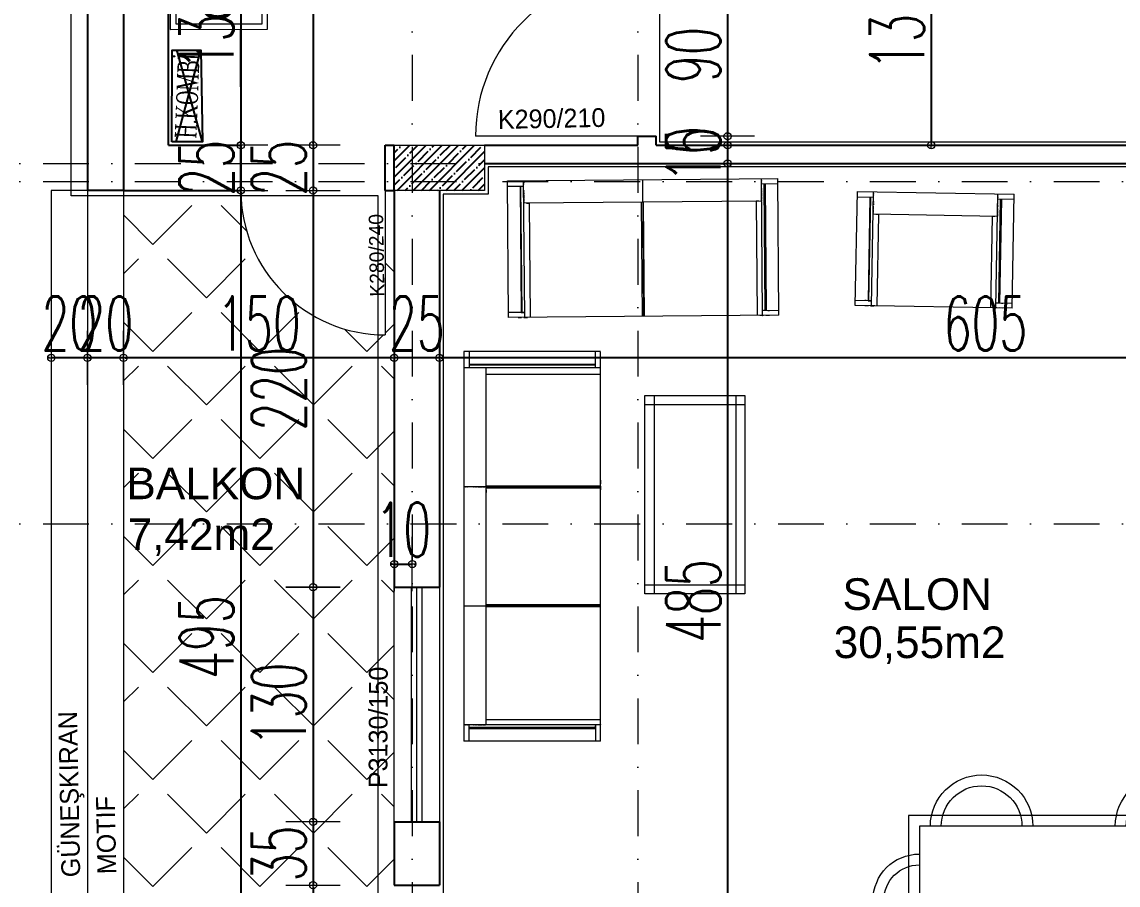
# Model space of a CAD drawing. Header units: millimetres. Extents: x -16104 to 67872, y -88009 to 12107.
# Drawn here: x 17991 to 18598, y -6460 to -5982 of the extents above; entities that cross this region are included whole.
import ezdxf

# ---------------------------------------------------------------- set-up
doc = ezdxf.new("R2010")
doc.units = ezdxf.units.MM
doc.linetypes.add('DASHDOTX2', pattern=[50.8, 25.4, -12.7, 0, -12.7])
doc.layers.get('0').update_dxf_attribs({"color": 241})
for name, color, linetype, lineweight in [('akslar', 144, 'Continuous', 20), ('bacas', 11, 'Continuous', 5), ('balkon', 6, 'Continuous', 5), ('duvar', 123, 'Continuous', 25), ('emsal&kolon', 1, 'Continuous', 5), ('kapı', 3, 'Continuous', 5), ('OLCU', 54, 'Continuous', 13), ('PASEMCON', 2, 'Continuous', 9), ('pencere', 5, 'Continuous', 5), ('POZ', 36, 'Continuous', 18), ('SıVA', 40, 'Continuous', 9), ('tefriş', 30, 'Continuous', 5), ('ÖLÇÜ', 252, 'Continuous', 20)]:
    doc.layers.add(name, color=color, linetype=linetype, lineweight=lineweight)
doc.styles.add('DIM', font='Txttw.shx', dxfattribs={"width": 0.6})
doc.styles.add('DIN', font='times.ttf', dxfattribs={"width": 0.6})
doc.styles.add('M2', font='stylu.ttf', dxfattribs={"height": 10})
doc.dimstyles.new('50', dxfattribs={"dimscale": 0, "dimtxt": 30, "dimasz": 1, "dimexe": 0, "dimexo": 2, "dimgap": 4, "dimtad": 1, "dimdec": 0, "dimzin": 0, "dimdsep": 46, "dimtxsty": 'DIM', "dimblk1": 'DOT', "dimblk2": 'DOT', "dimsah": 1, "dimcen": 1.5, "dimdle": 3, "dimse1": 1, "dimse2": 1, "dimclrd": 256, "dimclre": 9, "dimclrt": 256, "dimadec": 0, "dimazin": 0, "dimtfac": 0.24, "dimtdec": 0, "dimtix": 1, "dimtmove": 2, "dimatfit": 3, "dimldrblk": 'DOT', "dimfxl": 0, "dimtolj": 1, "dimtzin": 15, "dimarcsym": 0})

# ---------------------------------------------------------------- blocks, each defined once
blk = doc.blocks.new('sec')
at = {"layer": 'bacas'}
for p, q in [((9731.12, -593.55), (9731.12, -669.3)), ((9731.12, -593.55), (9946.75, -593.55)), ((9731.12, -593.55), (9731.12, -669.3)), ((9736.37, -593.55), (9738.37, -593.55)), ((9736.37, -593.55), (9738.37, -593.55)), ((9739.62, -593.55), (9741.62, -593.55)), ((9739.62, -593.55), (9741.62, -593.55)), ((9740.12, -593.55), (9740.12, -669.3)), ((9740.37, -593.55), (9740.12, -593.55)), ((9740.12, -593.55), (9740.12, -669.3)), ((9740.37, -593.55), (9740.12, -593.55)), ((9743.12, -656.8), (9743.12, -593.55)), ((9743.12, -656.8), (9743.12, -593.55)), ((9797, -593.55), (9946.75, -593.55)), ((9805.56, -593.55), (9805.56, -656.8)), ((9805.56, -593.55), (9805.56, -656.8)), ((9806.12, -669.3), (9806.12, -593.55)), ((9806.12, -669.3), (9806.12, -593.55)), ((9806.62, -593.55), (9806.62, -656.8)), ((9806.62, -593.55), (9806.62, -656.8)), ((9872.37, -593.55), (9870.37, -593.55)), ((9872.37, -593.55), (9870.37, -593.55)), ((9871.18, -593.55), (9871.18, -656.8)), ((9871.62, -593.55), (9871.87, -593.55)), ((9871.62, -593.55), (9871.87, -593.55)), ((9871.87, -593.55), (9871.87, -669.3)), ((9872.25, -593.55), (9872.25, -656.8)), ((9875.62, -593.55), (9873.62, -593.55)), ((9875.62, -593.55), (9873.62, -593.55)), ((9934.26, -656.8), (9934.26, -593.55)), ((9937.83, -593.56), (9937.83, -669.31)), ((9946.83, -593.56), (9946.83, -669.31)), ((9946.83, -593.56), (9946.83, -669.31)), ((9740.12, -596.3), (9731.12, -596.3)), ((9740.12, -596.3), (9731.12, -596.3)), ((9737.12, -596.3), (9736.37, -596.3)), ((9737.12, -596.3), (9736.37, -596.3)), ((9738.12, -666.3), (9738.12, -596.3)), ((9738.12, -596.3), (9739.62, -596.3)), ((9738.12, -666.3), (9738.12, -596.3)), ((9738.12, -596.3), (9739.62, -596.3)), ((9738.37, -596.3), (9738.62, -596.3)), ((9738.37, -596.3), (9738.62, -596.3)), ((9738.62, -596.3), (9738.62, -666.3)), ((9738.62, -596.3), (9738.62, -666.3)), ((9937.75, -596.3), (9946.75, -596.3)), ((9937.75, -596.3), (9946.75, -596.3)), ((9939.33, -596.31), (9939.33, -666.31)), ((9939.33, -596.31), (9939.33, -666.31)), ((9939.83, -666.31), (9939.83, -596.31)), ((9939.83, -666.31), (9939.83, -596.31)), ((9740.12, -656.8), (9871.87, -656.8)), ((9740.12, -656.8), (9740.37, -656.8)), ((9740.12, -656.8), (9937.83, -656.8)), ((9740.12, -656.8), (9740.37, -656.8)), ((9740.12, -657.3), (9740.12, -657.05)), ((9740.12, -657.3), (9740.12, -657.05)), ((9740.12, -657.8), (9740.12, -657.55)), ((9740.12, -657.8), (9740.12, -657.55)), ((9740.12, -658.3), (9740.12, -658.05)), ((9740.12, -658.3), (9740.12, -658.05)), ((9740.12, -658.8), (9740.12, -658.55)), ((9740.12, -658.8), (9740.12, -658.55)), ((9740.12, -659.3), (9740.12, -659.05)), ((9740.12, -659.3), (9740.12, -659.05)), ((9740.12, -659.8), (9740.12, -659.55)), ((9740.12, -659.8), (9740.12, -659.55)), ((9740.12, -660.3), (9740.12, -660.05)), ((9740.12, -660.3), (9740.12, -660.05)), ((9740.12, -661.05), (9740.12, -660.55)), ((9740.12, -661.05), (9740.12, -660.55)), ((9740.12, -661.55), (9740.12, -661.3)), ((9740.12, -661.55), (9740.12, -661.3)), ((9741.62, -656.8), (9743.12, -656.8)), ((9741.62, -656.8), (9743.12, -656.8)), ((9870.37, -656.8), (9868.87, -656.8)), ((9870.37, -656.8), (9868.87, -656.8)), ((9871.87, -656.8), (9871.62, -656.8)), ((9871.87, -656.8), (9871.62, -656.8)), ((9871.87, -657.3), (9871.87, -657.05)), ((9871.87, -657.3), (9871.87, -657.05)), ((9871.87, -657.8), (9871.87, -657.55)), ((9871.87, -657.8), (9871.87, -657.55)), ((9871.87, -658.3), (9871.87, -658.05)), ((9871.87, -658.3), (9871.87, -658.05)), ((9871.87, -658.8), (9871.87, -658.55)), ((9871.87, -658.8), (9871.87, -658.55)), ((9871.87, -659.3), (9871.87, -659.05)), ((9871.87, -659.3), (9871.87, -659.05)), ((9871.87, -659.8), (9871.87, -659.55)), ((9871.87, -659.8), (9871.87, -659.55)), ((9871.87, -660.3), (9871.87, -660.05)), ((9871.87, -660.3), (9871.87, -660.05)), ((9871.87, -661.05), (9871.87, -660.55)), ((9871.87, -661.05), (9871.87, -660.55)), ((9871.87, -661.55), (9871.87, -661.3)), ((9871.87, -661.55), (9871.87, -661.3)), ((9731.12, -666.3), (9740.12, -666.3)), ((9731.12, -666.3), (9740.12, -666.3)), ((9740.12, -662.3), (9740.12, -662.05)), ((9740.12, -662.3), (9740.12, -662.05)), ((9740.12, -663.05), (9740.12, -662.8)), ((9740.12, -663.05), (9740.12, -662.8)), ((9740.12, -663.8), (9740.12, -663.55)), ((9740.12, -663.8), (9740.12, -663.55)), ((9740.12, -667.55), (9740.12, -667.3)), ((9740.12, -667.55), (9740.12, -667.3)), ((9871.87, -662.3), (9871.87, -662.05)), ((9871.87, -662.3), (9871.87, -662.05)), ((9871.87, -663.05), (9871.87, -662.8)), ((9871.87, -663.05), (9871.87, -662.8)), ((9871.87, -663.8), (9871.87, -663.55)), ((9871.87, -663.8), (9871.87, -663.55)), ((9871.87, -667.55), (9871.87, -667.3)), ((9871.87, -667.55), (9871.87, -667.3)), ((9946.83, -666.31), (9937.83, -666.31)), ((9946.83, -666.31), (9937.83, -666.31)), ((9946.83, -669.31), (9731.12, -669.3)), ((9740.12, -668.3), (9740.12, -668.05)), ((9740.12, -668.3), (9740.12, -668.05)), ((9946.83, -669.31), (9797.08, -669.31)), ((9871.87, -668.3), (9871.87, -668.05)), ((9871.87, -668.3), (9871.87, -668.05))]:
    blk.add_line(p, q, dxfattribs=at)
blk = doc.blocks.new('NEWBLOCK5')
at = {"layer": 'bacas'}
for p, q in [((1.4704, -0.1965), (0.3729, -0.1965)), ((0.3729, -0.1965), (0.3729, -0.749)), ((0.4229, -0.1965), (0.4229, -0.749)), ((1.4204, -0.1965), (1.4204, -0.749)), ((1.4704, -0.749), (1.4704, -0.1965)), ((0.3729, -0.2465), (1.4704, -0.2465)), ((1.4704, -0.7015), (0.3729, -0.7015)), ((0.3729, -0.749), (1.4704, -0.749))]:
    blk.add_line(p, q, dxfattribs=at)
blk = doc.blocks.new('NEWBLOCK4')
at = {"layer": 'bacas'}
for p, q in [((-0.8505, 0.5894), (-0.8505, 2.0869)), ((-0.093, 2.0869), (-0.8505, 2.0869)), ((-0.8205, 2.0869), (-0.8205, 1.9969)), ((-0.1205, 1.9969), (-0.1205, 2.0869)), ((-0.093, 2.0869), (-0.093, 0.5894)), ((-0.8205, 2.0169), (-0.1205, 2.0169)), ((-0.1205, 2.0119), (-0.8205, 2.0119)), ((-0.1205, 2.0269), (-0.1205, 2.0344)), ((-0.1205, 2.0169), (-0.1205, 2.0019)), ((-0.1205, 2.0144), (-0.1205, 2.0119)), ((-0.093, 2.0344), (-0.093, 2.0144)), ((-0.093, 1.9969), (-0.8505, 1.9969)), ((-0.8405, 1.9969), (-0.838, 1.9969)), ((-0.833, 1.9969), (-0.8305, 1.9969)), ((-0.7955, 1.9969), (-0.793, 1.9969)), ((-0.788, 1.9969), (-0.7855, 1.9969)), ((-0.7805, 1.9969), (-0.778, 1.9969)), ((-0.773, 1.9969), (-0.7705, 1.9969)), ((-0.768, 1.9969), (-0.763, 1.9969)), ((-0.7605, 1.9969), (-0.758, 1.9969)), ((-0.7555, 1.9969), (-0.753, 1.9969)), ((-0.7505, 1.9969), (-0.748, 1.9969)), ((-0.7455, 1.9969), (-0.743, 1.9969)), ((-0.7405, 1.9969), (-0.738, 1.9969)), ((-0.7355, 1.9969), (-0.733, 1.9969)), ((-0.7305, 1.9969), (-0.728, 1.9969)), ((-0.7255, 1.9969), (-0.7255, 0.6794)), ((-0.7255, 1.9969), (-0.7255, 1.9944)), ((-0.7255, 1.9819), (-0.7255, 1.9669)), ((-0.7255, 1.9669), (-0.093, 1.9669)), ((-0.093, 2.0019), (-0.093, 1.9819)), ((-0.093, 1.9944), (-0.093, 1.9969)), ((-0.8505, 1.3369), (-0.093, 1.3369)), ((-0.093, 1.3425), (-0.7255, 1.3425)), ((-0.093, 1.3319), (-0.7255, 1.3319)), ((-0.093, 0.6794), (-0.8505, 0.6794)), ((-0.8405, 0.6794), (-0.838, 0.6794)), ((-0.833, 0.6794), (-0.8305, 0.6794)), ((-0.8205, 0.5894), (-0.8205, 0.6794)), ((-0.7955, 0.6794), (-0.793, 0.6794)), ((-0.788, 0.6794), (-0.7855, 0.6794)), ((-0.7805, 0.6794), (-0.778, 0.6794)), ((-0.773, 0.6794), (-0.7705, 0.6794)), ((-0.768, 0.6794), (-0.763, 0.6794)), ((-0.7605, 0.6794), (-0.758, 0.6794)), ((-0.7555, 0.6794), (-0.753, 0.6794)), ((-0.7505, 0.6794), (-0.748, 0.6794)), ((-0.7455, 0.6794), (-0.743, 0.6794)), ((-0.7405, 0.6794), (-0.738, 0.6794)), ((-0.7355, 0.6794), (-0.733, 0.6794)), ((-0.7305, 0.6794), (-0.728, 0.6794)), ((-0.7255, 0.6944), (-0.7255, 0.7094)), ((-0.7255, 0.7094), (-0.093, 0.7094)), ((-0.7255, 0.6794), (-0.7255, 0.6819)), ((-0.1205, 0.6794), (-0.1205, 0.5894)), ((-0.1205, 0.6594), (-0.1205, 0.6744)), ((-0.093, 0.6744), (-0.093, 0.6944)), ((-0.093, 0.6819), (-0.093, 0.6794)), ((-0.1205, 0.6644), (-0.8205, 0.6644)), ((-0.8205, 0.6594), (-0.1205, 0.6594)), ((-0.1205, 0.6619), (-0.1205, 0.6644)), ((-0.1205, 0.6494), (-0.1205, 0.6419)), ((-0.093, 0.6419), (-0.093, 0.6619)), ((-0.093, 0.5894), (-0.8505, 0.5894))]:
    blk.add_line(p, q, dxfattribs=at)
blk = doc.blocks.new('tekli.')
at = {"layer": 'bacas'}
for p, q in [((43.44, 0), (-43.44, 0)), ((-43.44, 0), (-43.44, -63.16)), ((-38.19, 0), (-36.19, 0)), ((-34.94, 0), (-32.94, 0)), ((-34.19, 0), (-34.44, 0)), ((-34.44, 0), (-34.44, -63.16)), ((-31.44, -50.66), (-31.44, 0)), ((31.44, -50.66), (31.44, 0)), ((34.94, 0), (32.94, 0)), ((34.19, 0), (34.44, 0)), ((34.44, 0), (34.44, -63.16)), ((38.19, 0), (36.19, 0)), ((43.44, 0), (43.44, -63.16)), ((-34.44, -2.75), (-43.44, -2.75)), ((-37.44, -2.75), (-38.19, -2.75)), ((-36.44, -60.16), (-36.44, -2.75)), ((-36.44, -2.75), (-34.94, -2.75)), ((-36.19, -2.75), (-35.94, -2.75)), ((-35.94, -2.75), (-35.94, -60.16)), ((34.44, -2.75), (43.44, -2.75)), ((36.44, -2.75), (34.94, -2.75)), ((35.94, -2.75), (35.94, -60.16)), ((36.19, -2.75), (35.94, -2.75)), ((36.44, -60.16), (36.44, -2.75)), ((37.44, -2.75), (38.19, -2.75)), ((34.44, -50.66), (-34.44, -50.66)), ((-34.44, -50.66), (-34.19, -50.66)), ((-34.44, -51.16), (-34.44, -50.91)), ((-34.44, -51.66), (-34.44, -51.41)), ((-34.44, -52.16), (-34.44, -51.91)), ((-34.44, -52.66), (-34.44, -52.41)), ((-34.44, -53.16), (-34.44, -52.91)), ((-34.44, -53.66), (-34.44, -53.41)), ((-34.44, -54.16), (-34.44, -53.91)), ((-34.44, -54.91), (-34.44, -54.41)), ((-32.94, -50.66), (-31.44, -50.66)), ((32.94, -50.66), (31.44, -50.66)), ((34.44, -50.66), (34.19, -50.66)), ((34.44, -51.16), (34.44, -50.91)), ((34.44, -51.66), (34.44, -51.41)), ((34.44, -52.16), (34.44, -51.91)), ((34.44, -52.66), (34.44, -52.41)), ((34.44, -53.16), (34.44, -52.91)), ((34.44, -53.66), (34.44, -53.41)), ((34.44, -54.16), (34.44, -53.91)), ((34.44, -54.91), (34.44, -54.41)), ((-43.44, -60.16), (-34.44, -60.16)), ((-34.44, -55.41), (-34.44, -55.16)), ((-34.44, -56.16), (-34.44, -55.91)), ((-34.44, -56.91), (-34.44, -56.66)), ((-34.44, -57.66), (-34.44, -57.41)), ((34.44, -55.41), (34.44, -55.16)), ((34.44, -56.16), (34.44, -55.91)), ((34.44, -56.91), (34.44, -56.66)), ((34.44, -57.66), (34.44, -57.41)), ((43.44, -60.16), (34.44, -60.16)), ((-43.44, -63.16), (43.44, -63.16)), ((-34.44, -61.41), (-34.44, -61.16)), ((-34.44, -62.16), (-34.44, -61.91)), ((34.44, -61.41), (34.44, -61.16)), ((34.44, -62.16), (34.44, -61.91))]:
    blk.add_line(p, q, dxfattribs=at)
blk = doc.blocks.new('rb')
at = {"layer": 'tefriş'}
for points in [[(1548.4, 487.07), (1595.5, 487.07), (1595.5, 394.92), (1548.4, 394.92)], [(1551.4, 484.07), (1592.5, 484.07), (1592.5, 397.92), (1551.4, 397.92)]]:
    blk.add_lwpolyline(points, close=True, dxfattribs=at)
for centre, radius, start, end in [((1571.95, 484.07), 12.83, 0, 180), ((1571.95, 484.07), 9.83, 0, 180), ((1551.4, 466.84), 14.18, 90, 270), ((1592.5, 466.49), 13.72, 270, 90), ((1551.4, 466.84), 11.18, 90, 270), ((1592.5, 466.49), 10.72, 270, 90), ((1551.4, 415.62), 14.18, 90, 270), ((1551.4, 415.62), 11.18, 90, 270), ((1592.29, 413.54), 13.72, 270, 90), ((1592.29, 413.54), 10.72, 270, 90), ((1571.95, 397.92), 13.83, 180, 0), ((1571.95, 397.92), 10.83, 180, 0)]:
    blk.add_arc(centre, radius, start, end, dxfattribs=at)
blk = doc.blocks.new('DOT')
for p, q in [((0, 15), (0, -15)), ((-2, 0), (0, 0)), ((2, 0), (0, 0))]:
    blk.add_line(p, q)
blk.add_circle((0, 0), 2)
blk = doc.blocks.new('*D6457')
at = {"layer": 'Defpoints', "color": 0, "transparency": 16777216}
for p in [(18072.26, -5919.72), (18072.26, -6049.87), (18112.26, -6049.87)]:
    blk.add_point(p, dxfattribs=at)
at = {"layer": 'OLCU', "lineweight": -2, "transparency": 16777216}
blk.add_line((18112.26, -5920.72), (18112.26, -6048.87), dxfattribs=at)
for p, rotation in [((18112.26, -5919.72), 90), ((18112.26, -6049.87), 270)]:
    blk.add_blockref('DOT', p, dxfattribs=dict(at, rotation=rotation))
at = {"layer": 'OLCU', "transparency": 16777216, "insert": (18093.26, -5984.8), "char_height": 30, "attachment_point": 5, "rotation": 90, "style": 'DIM'}
blk.add_mtext('\\A1;130', dxfattribs=at)
blk = doc.blocks.new('*D6772')
at = {"layer": 'Defpoints', "color": 0, "transparency": 16777216}
for p in [(18112.26, -6049.87), (18112.26, -6074.87), (18112.26, -6074.87)]:
    blk.add_point(p, dxfattribs=at)
at = {"layer": 'OLCU', "lineweight": -2, "transparency": 16777216}
for p, q in [((18112.26, -6048.87), (18112.26, -6047.87)), ((18112.26, -6049.87), (18112.26, -6074.87)), ((18112.26, -6075.87), (18112.26, -6076.87))]:
    blk.add_line(p, q, dxfattribs=at)
for p, rotation in [((18112.26, -6049.87), 270), ((18112.26, -6074.87), 90)]:
    blk.add_blockref('DOT', p, dxfattribs=dict(at, rotation=rotation))
at = {"layer": 'OLCU', "transparency": 16777216, "insert": (18093.26, -6062.37), "char_height": 30, "attachment_point": 5, "rotation": 90, "style": 'DIM'}
blk.add_mtext('\\A1;25', dxfattribs=at)
blk = doc.blocks.new('*D6458')
at = {"layer": 'Defpoints', "color": 0, "transparency": 16777216}
for p in [(18112.26, -6074.87), (18112.26, -6569.56), (18112.26, -6569.56)]:
    blk.add_point(p, dxfattribs=at)
at = {"layer": 'OLCU', "lineweight": -2, "transparency": 16777216}
blk.add_line((18112.26, -6075.87), (18112.26, -6568.56), dxfattribs=at)
for p, rotation in [((18112.26, -6074.87), 90), ((18112.26, -6569.56), 270)]:
    blk.add_blockref('DOT', p, dxfattribs=dict(at, rotation=rotation))
at = {"layer": 'OLCU', "transparency": 16777216, "insert": (18093.26, -6322.22), "char_height": 30, "attachment_point": 5, "rotation": 90, "style": 'DIM'}
blk.add_mtext('\\A1;495', dxfattribs=at)
blk = doc.blocks.new('*D6460')
at = {"layer": 'Defpoints', "color": 0, "transparency": 16777216}
for p in [(18122.26, -5659.56), (18127.26, -6049.87), (18152.26, -6049.87)]:
    blk.add_point(p, dxfattribs=at)
at = {"layer": 'OLCU', "lineweight": -2, "transparency": 16777216}
blk.add_line((18152.26, -5660.56), (18152.26, -6048.87), dxfattribs=at)
for p, rotation in [((18152.26, -5659.56), 90), ((18152.26, -6049.87), 270)]:
    blk.add_blockref('DOT', p, dxfattribs=dict(at, rotation=rotation))
at = {"layer": 'OLCU', "transparency": 16777216, "insert": (18133.26, -5854.72), "char_height": 30, "attachment_point": 5, "rotation": 90, "style": 'DIM'}
blk.add_mtext('\\A1;390', dxfattribs=at)
blk = doc.blocks.new('*D6461')
at = {"layer": 'Defpoints', "color": 0, "transparency": 16777216}
for p in [(18127.26, -6049.87), (18127.26, -6074.87), (18152.26, -6074.87)]:
    blk.add_point(p, dxfattribs=at)
at = {"layer": 'OLCU', "lineweight": -2, "transparency": 16777216}
for p, q in [((18152.26, -6048.87), (18152.26, -6047.87)), ((18152.26, -6049.87), (18152.26, -6074.87)), ((18152.26, -6075.87), (18152.26, -6076.87))]:
    blk.add_line(p, q, dxfattribs=at)
for p, rotation in [((18152.26, -6049.87), 270), ((18152.26, -6074.87), 90)]:
    blk.add_blockref('DOT', p, dxfattribs=dict(at, rotation=rotation))
at = {"layer": 'OLCU', "transparency": 16777216, "insert": (18133.26, -6062.37), "char_height": 30, "attachment_point": 5, "rotation": 90, "style": 'DIM'}
blk.add_mtext('\\A1;25', dxfattribs=at)
blk = doc.blocks.new('*D6774')
at = {"layer": 'Defpoints', "color": 0, "transparency": 16777216}
for p in [(18192.26, -6074.87), (18152.26, -6294.56), (18197.26, -6294.56)]:
    blk.add_point(p, dxfattribs=at)
at = {"layer": 'OLCU', "lineweight": -2, "transparency": 16777216}
blk.add_line((18152.26, -6075.87), (18152.26, -6293.56), dxfattribs=at)
for p, rotation in [((18152.26, -6074.87), 90), ((18152.26, -6294.56), 270)]:
    blk.add_blockref('DOT', p, dxfattribs=dict(at, rotation=rotation))
at = {"layer": 'OLCU', "transparency": 16777216, "insert": (18133.26, -6184.72), "char_height": 30, "attachment_point": 5, "rotation": 90, "style": 'DIM'}
blk.add_mtext('\\A1;220', dxfattribs=at)
blk = doc.blocks.new('*D6775')
at = {"layer": 'Defpoints', "color": 0, "transparency": 16777216}
for p in [(18197.26, -6294.56), (18152.26, -6424.56), (18197.26, -6424.56)]:
    blk.add_point(p, dxfattribs=at)
at = {"layer": 'OLCU', "lineweight": -2, "transparency": 16777216}
blk.add_line((18152.26, -6295.56), (18152.26, -6423.56), dxfattribs=at)
for p, rotation in [((18152.26, -6294.56), 90), ((18152.26, -6424.56), 270)]:
    blk.add_blockref('DOT', p, dxfattribs=dict(at, rotation=rotation))
at = {"layer": 'OLCU', "transparency": 16777216, "insert": (18133.26, -6359.56), "char_height": 30, "attachment_point": 5, "rotation": 90, "style": 'DIM'}
blk.add_mtext('\\A1;130', dxfattribs=at)
blk = doc.blocks.new('*D6776')
at = {"layer": 'Defpoints', "color": 0, "transparency": 16777216}
for p in [(18197.26, -6424.56), (18152.26, -6459.56), (18197.26, -6459.56)]:
    blk.add_point(p, dxfattribs=at)
at = {"layer": 'OLCU', "lineweight": -2, "transparency": 16777216}
for p, q in [((18152.26, -6423.56), (18152.26, -6422.56)), ((18152.26, -6424.56), (18152.26, -6459.56)), ((18152.26, -6460.56), (18152.26, -6461.56))]:
    blk.add_line(p, q, dxfattribs=at)
for p, rotation in [((18152.26, -6424.56), 270), ((18152.26, -6459.56), 90)]:
    blk.add_blockref('DOT', p, dxfattribs=dict(at, rotation=rotation))
at = {"layer": 'OLCU', "transparency": 16777216, "insert": (18133.26, -6442.06), "char_height": 30, "attachment_point": 5, "rotation": 90, "style": 'DIM'}
blk.add_mtext('\\A1;35', dxfattribs=at)
blk = doc.blocks.new('*D6462')
at = {"layer": 'Defpoints', "color": 0, "transparency": 16777216}
for p in [(18197.26, -6459.56), (18152.26, -6539.56), (18197.26, -6539.56)]:
    blk.add_point(p, dxfattribs=at)
at = {"layer": 'OLCU', "lineweight": -2, "transparency": 16777216}
blk.add_line((18152.26, -6460.56), (18152.26, -6538.56), dxfattribs=at)
for p, rotation in [((18152.26, -6459.56), 90), ((18152.26, -6539.56), 270)]:
    blk.add_blockref('DOT', p, dxfattribs=dict(at, rotation=rotation))
at = {"layer": 'OLCU', "transparency": 16777216, "insert": (18133.26, -6499.56), "char_height": 30, "attachment_point": 5, "rotation": 90, "style": 'DIM'}
blk.add_mtext('\\A1;80', dxfattribs=at)
blk = doc.blocks.new('*D6469')
at = {"layer": 'Defpoints', "color": 0, "transparency": 16777216}
for p in [(18342.26, -5954.87), (18342.26, -6044.87), (18381.9, -6044.87)]:
    blk.add_point(p, dxfattribs=at)
at = {"layer": 'OLCU', "lineweight": -2, "transparency": 16777216}
blk.add_line((18381.9, -5955.87), (18381.9, -6043.87), dxfattribs=at)
for p, rotation in [((18381.9, -5954.87), 90), ((18381.9, -6044.87), 270)]:
    blk.add_blockref('DOT', p, dxfattribs=dict(at, rotation=rotation))
at = {"layer": 'OLCU', "transparency": 16777216, "insert": (18362.9, -5999.87), "char_height": 30, "attachment_point": 5, "rotation": 90, "style": 'DIM'}
blk.add_mtext('\\A1;90', dxfattribs=at)
blk = doc.blocks.new('*D6470')
at = {"layer": 'Defpoints', "color": 0, "transparency": 16777216}
for p in [(18381.9, -6044.87), (18381.9, -6049.87), (18381.9, -6049.87)]:
    blk.add_point(p, dxfattribs=at)
at = {"layer": 'OLCU', "lineweight": -2, "transparency": 16777216}
for p, q in [((18381.9, -6043.87), (18381.9, -6042.87)), ((18381.9, -6044.87), (18381.9, -6049.87)), ((18381.9, -6050.87), (18381.9, -6051.87))]:
    blk.add_line(p, q, dxfattribs=at)
for p, rotation in [((18381.9, -6044.87), 270), ((18381.9, -6049.87), 90)]:
    blk.add_blockref('DOT', p, dxfattribs=dict(at, rotation=rotation))
at = {"layer": 'OLCU', "transparency": 16777216, "insert": (18362.9, -6047.37), "char_height": 30, "attachment_point": 5, "rotation": 90, "style": 'DIM'}
blk.add_mtext('\\A1;5', dxfattribs=at)
blk = doc.blocks.new('*D6471')
at = {"layer": 'Defpoints', "color": 0, "transparency": 16777216}
for p in [(18381.9, -6049.87), (18381.9, -6059.87), (18381.9, -6059.87)]:
    blk.add_point(p, dxfattribs=at)
at = {"layer": 'OLCU', "lineweight": -2, "transparency": 16777216}
for p, q in [((18381.9, -6048.87), (18381.9, -6047.87)), ((18381.9, -6049.87), (18381.9, -6059.87)), ((18381.9, -6060.87), (18381.9, -6061.87))]:
    blk.add_line(p, q, dxfattribs=at)
for p, rotation in [((18381.9, -6049.87), 270), ((18381.9, -6059.87), 90)]:
    blk.add_blockref('DOT', p, dxfattribs=dict(at, rotation=rotation))
at = {"layer": 'OLCU', "transparency": 16777216, "insert": (18362.9, -6054.87), "char_height": 30, "attachment_point": 5, "rotation": 90, "style": 'DIM'}
blk.add_mtext('\\A1;10', dxfattribs=at)
blk = doc.blocks.new('*D6472')
at = {"layer": 'Defpoints', "color": 0, "transparency": 16777216}
for p in [(18381.9, -6059.87), (18381.9, -6544.56), (18381.9, -6544.56)]:
    blk.add_point(p, dxfattribs=at)
at = {"layer": 'OLCU', "lineweight": -2, "transparency": 16777216}
blk.add_line((18381.9, -6060.87), (18381.9, -6543.56), dxfattribs=at)
for p, rotation in [((18381.9, -6059.87), 90), ((18381.9, -6544.56), 270)]:
    blk.add_blockref('DOT', p, dxfattribs=dict(at, rotation=rotation))
at = {"layer": 'OLCU', "transparency": 16777216, "insert": (18362.9, -6302.22), "char_height": 30, "attachment_point": 5, "rotation": 90, "style": 'DIM'}
blk.add_mtext('\\A1;485', dxfattribs=at)
blk = doc.blocks.new('*D6475')
at = {"layer": 'Defpoints', "color": 0, "transparency": 16777216}
for p in [(18494.76, -5919.87), (18494.76, -6049.87), (18494.76, -6049.87)]:
    blk.add_point(p, dxfattribs=at)
at = {"layer": 'OLCU', "lineweight": -2, "transparency": 16777216}
blk.add_line((18494.76, -5920.87), (18494.76, -6048.87), dxfattribs=at)
for p, rotation in [((18494.76, -5919.87), 90), ((18494.76, -6049.87), 270)]:
    blk.add_blockref('DOT', p, dxfattribs=dict(at, rotation=rotation))
at = {"layer": 'OLCU', "transparency": 16777216, "insert": (18475.76, -5984.87), "char_height": 30, "attachment_point": 5, "rotation": 90, "style": 'DIM'}
blk.add_mtext('\\A1;130', dxfattribs=at)
blk = doc.blocks.new('*D6506')
at = {"layer": 'Defpoints', "color": 0, "transparency": 16777216}
for p in [(18222.26, -6167.58), (18222.26, -6167.58), (18827.26, -6167.58)]:
    blk.add_point(p, dxfattribs=at)
at = {"layer": 'OLCU', "lineweight": -2, "transparency": 16777216}
blk.add_line((18826.26, -6167.58), (18223.26, -6167.58), dxfattribs=at)
at = {"layer": 'OLCU', "lineweight": -2, "transparency": 16777216, "rotation": 180}
blk.add_blockref('DOT', (18222.26, -6167.58), dxfattribs=at)
at = {"layer": 'OLCU', "lineweight": -2, "transparency": 16777216}
blk.add_blockref('DOT', (18827.26, -6167.58), dxfattribs=at)
at = {"layer": 'OLCU', "transparency": 16777216, "insert": (18524.76, -6148.58), "char_height": 30, "attachment_point": 5, "style": 'DIM'}
blk.add_mtext('\\A1;605', dxfattribs=at)
blk = doc.blocks.new('*D6507')
at = {"layer": 'Defpoints', "color": 0, "transparency": 16777216}
for p in [(18197.26, -6167.58), (18197.26, -6167.58), (18222.26, -6167.58)]:
    blk.add_point(p, dxfattribs=at)
at = {"layer": 'OLCU', "lineweight": -2, "transparency": 16777216}
for p, q in [((18196.26, -6167.58), (18195.26, -6167.58)), ((18222.26, -6167.58), (18197.26, -6167.58)), ((18223.26, -6167.58), (18224.26, -6167.58))]:
    blk.add_line(p, q, dxfattribs=at)
blk.add_blockref('DOT', (18197.26, -6167.58), dxfattribs=at)
at = {"layer": 'OLCU', "lineweight": -2, "transparency": 16777216, "rotation": 180}
blk.add_blockref('DOT', (18222.26, -6167.58), dxfattribs=at)
at = {"layer": 'OLCU', "transparency": 16777216, "insert": (18209.76, -6148.58), "char_height": 30, "attachment_point": 5, "style": 'DIM'}
blk.add_mtext('\\A1;25', dxfattribs=at)
blk = doc.blocks.new('*D6508')
at = {"layer": 'Defpoints', "color": 0, "transparency": 16777216}
for p in [(18047.26, -6167.58), (18047.26, -6167.58), (18197.26, -6167.58)]:
    blk.add_point(p, dxfattribs=at)
at = {"layer": 'OLCU', "lineweight": -2, "transparency": 16777216}
blk.add_line((18196.26, -6167.58), (18048.26, -6167.58), dxfattribs=at)
at = {"layer": 'OLCU', "lineweight": -2, "transparency": 16777216, "rotation": 180}
blk.add_blockref('DOT', (18047.26, -6167.58), dxfattribs=at)
at = {"layer": 'OLCU', "lineweight": -2, "transparency": 16777216}
blk.add_blockref('DOT', (18197.26, -6167.58), dxfattribs=at)
at = {"layer": 'OLCU', "transparency": 16777216, "insert": (18122.26, -6148.58), "char_height": 30, "attachment_point": 5, "style": 'DIM'}
blk.add_mtext('\\A1;150', dxfattribs=at)
blk = doc.blocks.new('*D6509')
at = {"layer": 'Defpoints', "color": 0, "transparency": 16777216}
for p in [(18027.26, -6167.58), (18027.26, -6167.58), (18047.26, -6167.58)]:
    blk.add_point(p, dxfattribs=at)
at = {"layer": 'OLCU', "lineweight": -2, "transparency": 16777216}
for p, q in [((18026.26, -6167.58), (18025.26, -6167.58)), ((18047.26, -6167.58), (18027.26, -6167.58)), ((18048.26, -6167.58), (18049.26, -6167.58))]:
    blk.add_line(p, q, dxfattribs=at)
blk.add_blockref('DOT', (18027.26, -6167.58), dxfattribs=at)
at = {"layer": 'OLCU', "lineweight": -2, "transparency": 16777216, "rotation": 180}
blk.add_blockref('DOT', (18047.26, -6167.58), dxfattribs=at)
at = {"layer": 'OLCU', "transparency": 16777216, "insert": (18037.26, -6148.58), "char_height": 30, "attachment_point": 5, "style": 'DIM'}
blk.add_mtext('\\A1;20', dxfattribs=at)
blk = doc.blocks.new('*D6510')
at = {"layer": 'Defpoints', "color": 0, "transparency": 16777216}
for p in [(18007.26, -6167.58), (18007.26, -6167.58), (18027.26, -6167.58)]:
    blk.add_point(p, dxfattribs=at)
at = {"layer": 'OLCU', "lineweight": -2, "transparency": 16777216}
for p, q in [((18006.26, -6167.58), (18005.26, -6167.58)), ((18027.26, -6167.58), (18007.26, -6167.58)), ((18028.26, -6167.58), (18029.26, -6167.58))]:
    blk.add_line(p, q, dxfattribs=at)
blk.add_blockref('DOT', (18007.26, -6167.58), dxfattribs=at)
at = {"layer": 'OLCU', "lineweight": -2, "transparency": 16777216, "rotation": 180}
blk.add_blockref('DOT', (18027.26, -6167.58), dxfattribs=at)
at = {"layer": 'OLCU', "transparency": 16777216, "insert": (18017.26, -6148.58), "char_height": 30, "attachment_point": 5, "style": 'DIM'}
blk.add_mtext('\\A1;20', dxfattribs=at)
blk = doc.blocks.new('*D6610')
at = {"layer": 'Defpoints', "color": 0, "transparency": 16777216}
for p in [(18197.26, -5269.56), (18207.25, -6281.78), (18207.25, -6316.78)]:
    blk.add_point(p, dxfattribs=at)
at = {"layer": 'OLCU', "lineweight": -2, "transparency": 16777216}
for p, q in [((18196.26, -6281.78), (18195.26, -6281.78)), ((18197.26, -6281.78), (18207.25, -6281.78)), ((18208.25, -6281.78), (18209.25, -6281.78))]:
    blk.add_line(p, q, dxfattribs=at)
blk.add_blockref('DOT', (18197.26, -6281.78), dxfattribs=at)
at = {"layer": 'OLCU', "lineweight": -2, "transparency": 16777216, "rotation": 180}
blk.add_blockref('DOT', (18207.25, -6281.78), dxfattribs=at)
at = {"layer": 'OLCU', "transparency": 16777216, "insert": (18202.25, -6262.78), "char_height": 30, "attachment_point": 5, "style": 'DIM'}
blk.add_mtext('\\A1;10', dxfattribs=at)
blk = doc.blocks.new('*D6612')
at = {"layer": 'Defpoints', "color": 0, "transparency": 16777216}
for p in [(18332.26, -5234.56), (18837.22, -5234.56), (18837.22, -6281.78)]:
    blk.add_point(p, dxfattribs=at)
at = {"layer": 'OLCU', "lineweight": -2, "transparency": 16777216}
blk.add_line((18333.26, -5234.56), (18836.22, -5234.56), dxfattribs=at)
at = {"layer": 'OLCU', "lineweight": -2, "transparency": 16777216, "rotation": 180}
blk.add_blockref('DOT', (18332.26, -5234.56), dxfattribs=at)
at = {"layer": 'OLCU', "lineweight": -2, "transparency": 16777216}
blk.add_blockref('DOT', (18837.22, -5234.56), dxfattribs=at)
at = {"layer": 'OLCU', "transparency": 16777216, "insert": (18584.74, -5215.56), "char_height": 30, "attachment_point": 5, "style": 'DIM'}
blk.add_mtext('\\A1;505', dxfattribs=at)
blk = doc.blocks.new('nb')
at = {"layer": 'tefriş'}
for points in [[(2093.6, -356.31), (2093.6, -292.09), (2039.78, -292.09), (2039.78, -356.31)], [(2090.6, -353.31), (2090.6, -295.09), (2042.78, -295.09), (2042.78, -353.31)]]:
    blk.add_lwpolyline(points, close=True, dxfattribs=at)
at = {"layer": 'tefriş', "insert": (2053.03, -347.96), "char_height": 17.5, "width": 1076.8413, "attachment_point": 9, "rotation": 270}
blk.add_mtext('{\\fArial|b0|i0|c162|p34;Ç.M.}', dxfattribs=at)
blk = doc.blocks.new('ae')
at = {"layer": 'duvar'}
for p, q in [((75774.14, -20966.63), (75824.26, -20949.94)), ((75773.51, -20952.17), (75824.86, -20963.16))]:
    blk.add_line(p, q, dxfattribs=at)
blk.add_lwpolyline([(75773.26, -20949.63), (75824.12, -20947.34), (75824.86, -20963.16), (75774.14, -20966.63)], close=True, dxfattribs=at)
at = {"layer": 'PASEMCON', "color": 7, "style": 'DIN', "width": 0.6}
blk.add_text('H.KOMBİ.', height=12.004, rotation=0.66441, dxfattribs=at).set_placement((75775.83, -20963.19))

msp = doc.modelspace()

# ---------------------------------------------------------------- hatches: boundary and pattern name
h = msp.add_hatch()
h.set_pattern_fill('ANSI35,_O', color=256)
h.set_pattern_definition([(45, (7205.1105, -17059.605), (-4.490128, 4.490128), []), (45, (7209.6007, -17059.605), (-4.490128, 4.490128), [7.9375, -1.5875, 0, -1.5875])])
h.paths.add_polyline_path([(18207.25, -6049.87), (18197.26, -6049.87), (18197.26, -6059.87), (18207.25, -6059.87)])
h.paths.add_polyline_path([(18247.26, -6049.87), (18207.25, -6049.87), (18207.25, -6059.87), (18247.26, -6059.87)])
h.paths.add_polyline_path([(18247.26, -6059.87), (18207.25, -6059.87), (18207.25, -6069.87), (18247.26, -6069.87)])
h.paths.add_polyline_path([(18207.25, -6069.87), (18197.26, -6069.87), (18197.26, -6074.87), (18207.25, -6074.87)])
h.paths.add_polyline_path([(18207.25, -6059.87), (18197.26, -6059.87), (18197.26, -6069.87), (18207.25, -6069.87)])
h.paths.add_polyline_path([(18247.26, -6069.87), (18207.25, -6069.87), (18207.25, -6074.87), (18247.26, -6074.87)])
at = {"layer": 'ÖLÇÜ'}
h = msp.add_hatch(dxfattribs=at)
h.set_pattern_fill('ANGLE,_O', color=256, scale=6, angle=45)
h.set_pattern_definition([(45, (3601.717, 0), (-29.63485, 29.63485), [30.48, -11.43]), (135, (3601.717, 0), (-29.63485, -29.63485), [30.48, -11.43])])
h.paths.add_polyline_path([(18112.26, -6074.87), (18047.26, -6074.87), (18047.26, -6099.87), (18116.27, -6099.87, -0.079624)])
h.paths.add_polyline_path([(18116.27, -6099.87), (18047.26, -6099.87), (18047.26, -6279.56), (18197.26, -6279.56), (18197.26, -6099.87), (18192.26, -6099.87), (18192.26, -6154.87, -0.323907)])
h.paths.add_polyline_path([(18197.26, -6424.56), (18197.26, -6294.56), (18197.26, -6279.56), (18047.26, -6279.56), (18047.26, -6470.24), (18157.33, -6470.24, -0.131404), (18197.26, -6459.56)])
h.paths.add_polyline_path([(18157.33, -6470.24), (18047.26, -6470.24), (18047.26, -6559.56), (18197.26, -6559.56), (18197.26, -6544.56), (18197.26, -6539.56), (18117.26, -6539.56, -0.268211)])
h.paths.add_polyline_path([(18197.26, -6559.56), (18047.26, -6559.56), (18047.26, -6569.56), (18197.26, -6569.56)])
h.paths.add_polyline_path([(18195.22, -6135.86), (18194.14, -6073.93), (18180.47, -6074.17), (18181.55, -6136.1)], flags=9)
h.paths.add_polyline_path([(18047.59, -6251.87), (18135.44, -6251.87), (18135.44, -6281.65), (18047.59, -6281.65)], flags=9)
h.paths.add_polyline_path([(18048.25, -6223.64), (18152.39, -6223.64), (18152.39, -6250.5), (18048.25, -6250.5)], flags=24)
h.paths.add_polyline_path([(18197.76, -6408.88), (18198.02, -6318.39), (18180.25, -6318.34), (18179.99, -6408.83)], flags=9)
h.paths.add_polyline_path([(18110.76, -6521.63), (18110.76, -6477.49), (18155.76, -6477.49), (18155.76, -6521.63)], flags=24)
h.paths.add_polyline_path([(18110.76, -6576.63), (18110.76, -6532.49), (18155.76, -6532.49), (18155.76, -6576.63)], flags=9)
h.paths.add_polyline_path([(18070.76, -6601.63), (18070.76, -6557.49), (18115.76, -6557.49), (18115.76, -6601.63)], flags=9)

# ---------------------------------------------------------------- linework, layer by layer
at = {"layer": 'akslar', "linetype": 'DASHDOTX2'}
for p, q in [((18207.25, -5134.56), (18207.25, -7944.06)), ((18332.26, -5134.56), (18332.26, -7944.06)), ((17697.26, -6059.87), (20747.26, -6059.87)), ((17697.26, -6069.87), (19116.76, -6069.87)), ((17697.26, -6259.56), (20747.26, -6259.56))]:
    msp.add_line(p, q, dxfattribs=at)
at = {"layer": 'balkon'}
for p, q in [((18007.26, -6074.87), (18007.26, -6609.56)), ((18027.26, -6074.87), (18007.26, -6074.87)), ((18027.26, -6074.87), (18027.26, -6589.56)), ((18047.26, -6074.87), (18047.26, -6569.56))]:
    msp.add_line(p, q, dxfattribs=at)
at = {"layer": 'duvar'}
for p, q in [((18027.26, -5919.72), (18027.26, -6074.87)), ((18047.26, -5919.72), (18047.26, -6074.87)), ((18072.26, -6049.87), (18072.26, -5919.72)), ((18332.26, -6049.87), (18332.26, -6044.87)), ((18332.26, -6044.87), (18342.26, -6044.87)), ((18342.26, -6049.87), (18342.26, -6044.87)), ((18072.26, -6049.87), (18112.26, -6049.87)), ((18112.26, -6074.87), (18112.26, -6049.87)), ((18192.26, -6049.87), (18197.26, -6049.87)), ((18192.26, -6074.87), (18192.26, -6049.87)), ((18197.26, -6074.87), (18197.26, -6049.87)), ((18247.26, -6049.87), (18332.26, -6049.87)), ((18342.26, -6049.87), (18732.26, -6049.87)), ((18247.26, -6059.87), (18732.26, -6059.87)), ((18047.26, -6074.87), (18027.26, -6074.87)), ((18047.26, -6074.87), (18112.26, -6074.87)), ((18047.26, -6074.87), (18112.26, -6074.87)), ((18192.26, -6074.87), (18197.26, -6074.87)), ((18197.26, -6074.87), (18197.26, -6294.56)), ((18222.26, -6074.87), (18222.26, -6294.56)), ((18197.26, -6294.56), (18222.26, -6294.56)), ((18197.26, -6424.56), (18197.26, -6459.56)), ((18197.26, -6424.56), (18222.26, -6424.56)), ((18222.26, -6424.56), (18222.26, -6459.56)), ((18197.26, -6459.56), (18222.26, -6459.56))]:
    msp.add_line(p, q, dxfattribs=at)
at = {"layer": 'emsal&kolon'}
msp.add_lwpolyline([(18197.26, -6074.87), (18197.26, -6049.87), (18247.26, -6049.87), (18247.26, -6074.87), (18197.26, -6074.87)], dxfattribs=at)
at = {"layer": 'kapı'}
for p, q in [((18332.26, -6044.87), (18242.26, -6044.87)), ((18192.26, -6074.87), (18192.26, -6154.87))]:
    msp.add_line(p, q, dxfattribs=at)
for centre, radius, start, end in [((18332.26, -6044.87), 90, 90, 180), ((18192.26, -6074.87), 80, 180, 270)]:
    msp.add_arc(centre, radius, start, end, dxfattribs=at)
at = {"layer": 'pencere'}
for p, q in [((18112.26, -6049.87), (18112.15, -5985.63)), ((18112.26, -6049.87), (18112.15, -5985.63)), ((18197.26, -6424.56), (18197.26, -6294.56)), ((18206.76, -6424.56), (18206.76, -6294.56)), ((18209.76, -6424.56), (18209.76, -6294.56)), ((18212.76, -6424.56), (18212.76, -6294.56)), ((18222.26, -6294.56), (18222.26, -6424.56))]:
    msp.add_line(p, q, dxfattribs=at)
at = {"layer": 'SıVA'}
for points in [[(19787.26, -6842.56), (19787.26, -7357.06), (19652.26, -7357.06), (19652.26, -7617.06), (18870.26, -7617.06), (18870.26, -7447.06), (18650.26, -7447.06), (18650.26, -6592.56), (18188.26, -6592.56), (18188.26, -6077.87), (18018.26, -6077.87), (18018.26, -5625.56), (18308.26, -5625.56), (18308.26, -5455.56), (20130.26, -5455.56), (20130.26, -5625.56), (20420.26, -5625.56), (20420.26, -6077.87), (20250.26, -6077.87), (20250.26, -6572.56), (20090.26, -6572.56), (20090.26, -6842.56)], [(19005.26, -5921.87), (18867.26, -5921.87), (18777.26, -5921.87), (18642.26, -5921.87), (18552.26, -5921.87), (18344.26, -5921.87), (18344.26, -6047.87), (18732.26, -6047.87), (18839.26, -6047.87), (18839.26, -6267.56), (18965.26, -6267.56), (18965.26, -6087.87), (19005.26, -6087.87)], [(18224.26, -6542.56), (18820.26, -6542.56), (18820.26, -6517.56), (18825.26, -6517.56), (18825.26, -6301.56), (18820.26, -6301.56), (18820.26, -6247.56), (18825.26, -6247.56), (18825.26, -6061.87), (18732.26, -6061.87), (18249.26, -6061.87), (18249.26, -6076.87), (18224.26, -6076.87), (18224.26, -6459.56)]]:
    msp.add_lwpolyline(points, close=True, dxfattribs=at)

# ---------------------------------------------------------------- block references
at = {"layer": 'duvar', "xscale": -1, "rotation": 270}
msp.add_blockref('sec', (18905.04, -16110.97), dxfattribs=at)
at = {"layer": 'pencere', "rotation": 180.1001186238273}
msp.add_blockref('nb', (20167.28, -6274.13), dxfattribs=at)
at = {"layer": 'pencere', "xscale": -2, "yscale": 2, "zscale": 2, "rotation": 90}
msp.add_blockref('rb', (19456.3, -3324.15), dxfattribs=at)
at = {"layer": 'SıVA', "rotation": 87.12914624607895}
msp.add_blockref('ae', (-6644.49, -80676.91), dxfattribs=at)
at = {"layer": 'tefriş'}
for name, p, xscale, yscale, zscale, rotation in [('NEWBLOCK4', (18201.71, -6155.06), 99.99999999999761, 99.99999999999761, 99.99999999999761, 270.4785116298202), ('NEWBLOCK5', (18316.5, -6151.22), -100, 100, 100, 90)]:
    msp.add_blockref(name, p, dxfattribs=dict(at, xscale=xscale, yscale=yscale, zscale=zscale, rotation=rotation))
at = {"layer": 'tefriş', "xscale": -1, "rotation": 178.9850771958458}
msp.add_blockref('tekli.', (18496.11, -6139.32), dxfattribs=at)

# ---------------------------------------------------------------- texts
at = {"layer": 'emsal&kolon', "char_height": 17.5, "width": 1076.8413, "attachment_point": 9}
for s, insert in [('{\\fArial|b0|i0|c162|p34;BALKON}', (18148.01, -6246.12)), ('{\\fArial|b0|i0|c162|p34;7,42m2}', (18131.06, -6277.28)), ('{\\fArial|b0|i0|c162|p34;SALON}', (18528.43, -6307.41)), ('{\\fArial|b0|i0|c162|p34;30,55m2}', (18535.85, -6337.11))]:
    msp.add_mtext(s, dxfattribs=dict(at, insert=insert))
at = {"layer": 'POZ', "style": 'M2', "flags": 4}
for tag, p, height, rotation in [('K290/210', (18254.77, -6040.82), 10.4, 1.13919), ('K280/240', (18191.84, -6133.64), 8, 90.99934), ('P3130/150', (18193.44, -6405.91), 10.4, 89.83596), ('GÜNEŞKIRAN', (18023.3, -6455.12), 10.4, 91.13919), ('MOTIF', (18043.25, -6453.43), 10.4, 91.13919)]:
    msp.add_attdef(tag, p, 'K1 80/210', height=height, rotation=rotation, dxfattribs=at)

# ---------------------------------------------------------------- dimensions: what is measured, and where the dimension line sits
at = {"layer": 'OLCU'}
for base, p1, p2, picture, middle in [((18837.22, -5234.56), (18332.26, -5234.56), (18837.22, -6281.78), '*D6612', (18584.74, -5215.56)), ((18207.25, -6281.78), (18197.26, -5269.56), (18207.25, -6316.78), '*D6610', (18202.25, -6262.78)), ((18007.26, -6167.58), (18027.26, -6167.58), (18007.26, -6167.58), '*D6510', (18017.26, -6148.58)), ((18027.26, -6167.58), (18047.26, -6167.58), (18027.26, -6167.58), '*D6509', (18037.26, -6148.58)), ((18047.26, -6167.58), (18197.26, -6167.58), (18047.26, -6167.58), '*D6508', (18122.26, -6148.58)), ((18197.26, -6167.58), (18222.26, -6167.58), (18197.26, -6167.58), '*D6507', (18209.76, -6148.58)), ((18222.26, -6167.58), (18827.26, -6167.58), (18222.26, -6167.58), '*D6506', (18524.76, -6148.58))]:
    dim = msp.add_linear_dim(base=base, p1=p1, p2=p2, dimstyle='50', override={"dimscale": 1}, dxfattribs=at)
    dim.commit()
    dim.dimension.update_dxf_attribs({"geometry": picture, "text_midpoint": middle})
for base, p1, p2, picture, middle in [((18152.26, -6049.87), (18122.26, -5659.56), (18127.26, -6049.87), '*D6460', (18133.26, -5854.72)), ((18112.26, -6049.87), (18072.26, -5919.72), (18072.26, -6049.87), '*D6457', (18093.26, -5984.8)), ((18494.76, -6049.87), (18494.76, -5919.87), (18494.76, -6049.87), '*D6475', (18475.76, -5984.87)), ((18381.9, -6044.87), (18342.26, -5954.87), (18342.26, -6044.87), '*D6469', (18362.9, -5999.87)), ((18381.9, -6059.87), (18381.9, -6049.87), (18381.9, -6059.87), '*D6471', (18362.9, -6054.87)), ((18381.9, -6049.87), (18381.9, -6044.87), (18381.9, -6049.87), '*D6470', (18362.9, -6047.37)), ((18112.26, -6074.87), (18112.26, -6049.87), (18112.26, -6074.87), '*D6772', (18093.26, -6062.37)), ((18152.26, -6074.87), (18127.26, -6049.87), (18127.26, -6074.87), '*D6461', (18133.26, -6062.37)), ((18152.26, -6424.56), (18197.26, -6294.56), (18197.26, -6424.56), '*D6775', (18133.26, -6359.56)), ((18152.26, -6459.56), (18197.26, -6424.56), (18197.26, -6459.56), '*D6776', (18133.26, -6442.06)), ((18152.26, -6539.56), (18197.26, -6459.56), (18197.26, -6539.56), '*D6462', (18133.26, -6499.56))]:
    dim = msp.add_linear_dim(base=base, p1=p1, p2=p2, angle=90, dimstyle='50', override={"dimscale": 1}, dxfattribs=at)
    dim.commit()
    dim.dimension.update_dxf_attribs({"geometry": picture, "text_midpoint": middle})
for base, p1, p2, text, picture, middle in [((18381.9, -6544.56), (18381.9, -6059.87), (18381.9, -6544.56), '485', '*D6472', (18362.9, -6302.22)), ((18112.26, -6569.56), (18112.26, -6074.87), (18112.26, -6569.56), '495', '*D6458', (18093.26, -6322.22)), ((18152.26, -6294.56), (18192.26, -6074.87), (18197.26, -6294.56), '220', '*D6774', (18133.26, -6184.72))]:
    dim = msp.add_linear_dim(base=base, p1=p1, p2=p2, angle=90, text=text, dimstyle='50', override={"dimscale": 1}, dxfattribs=at)
    dim.commit()
    dim.dimension.update_dxf_attribs({"geometry": picture, "text_midpoint": middle})

doc.saveas('drawing.dxf')
